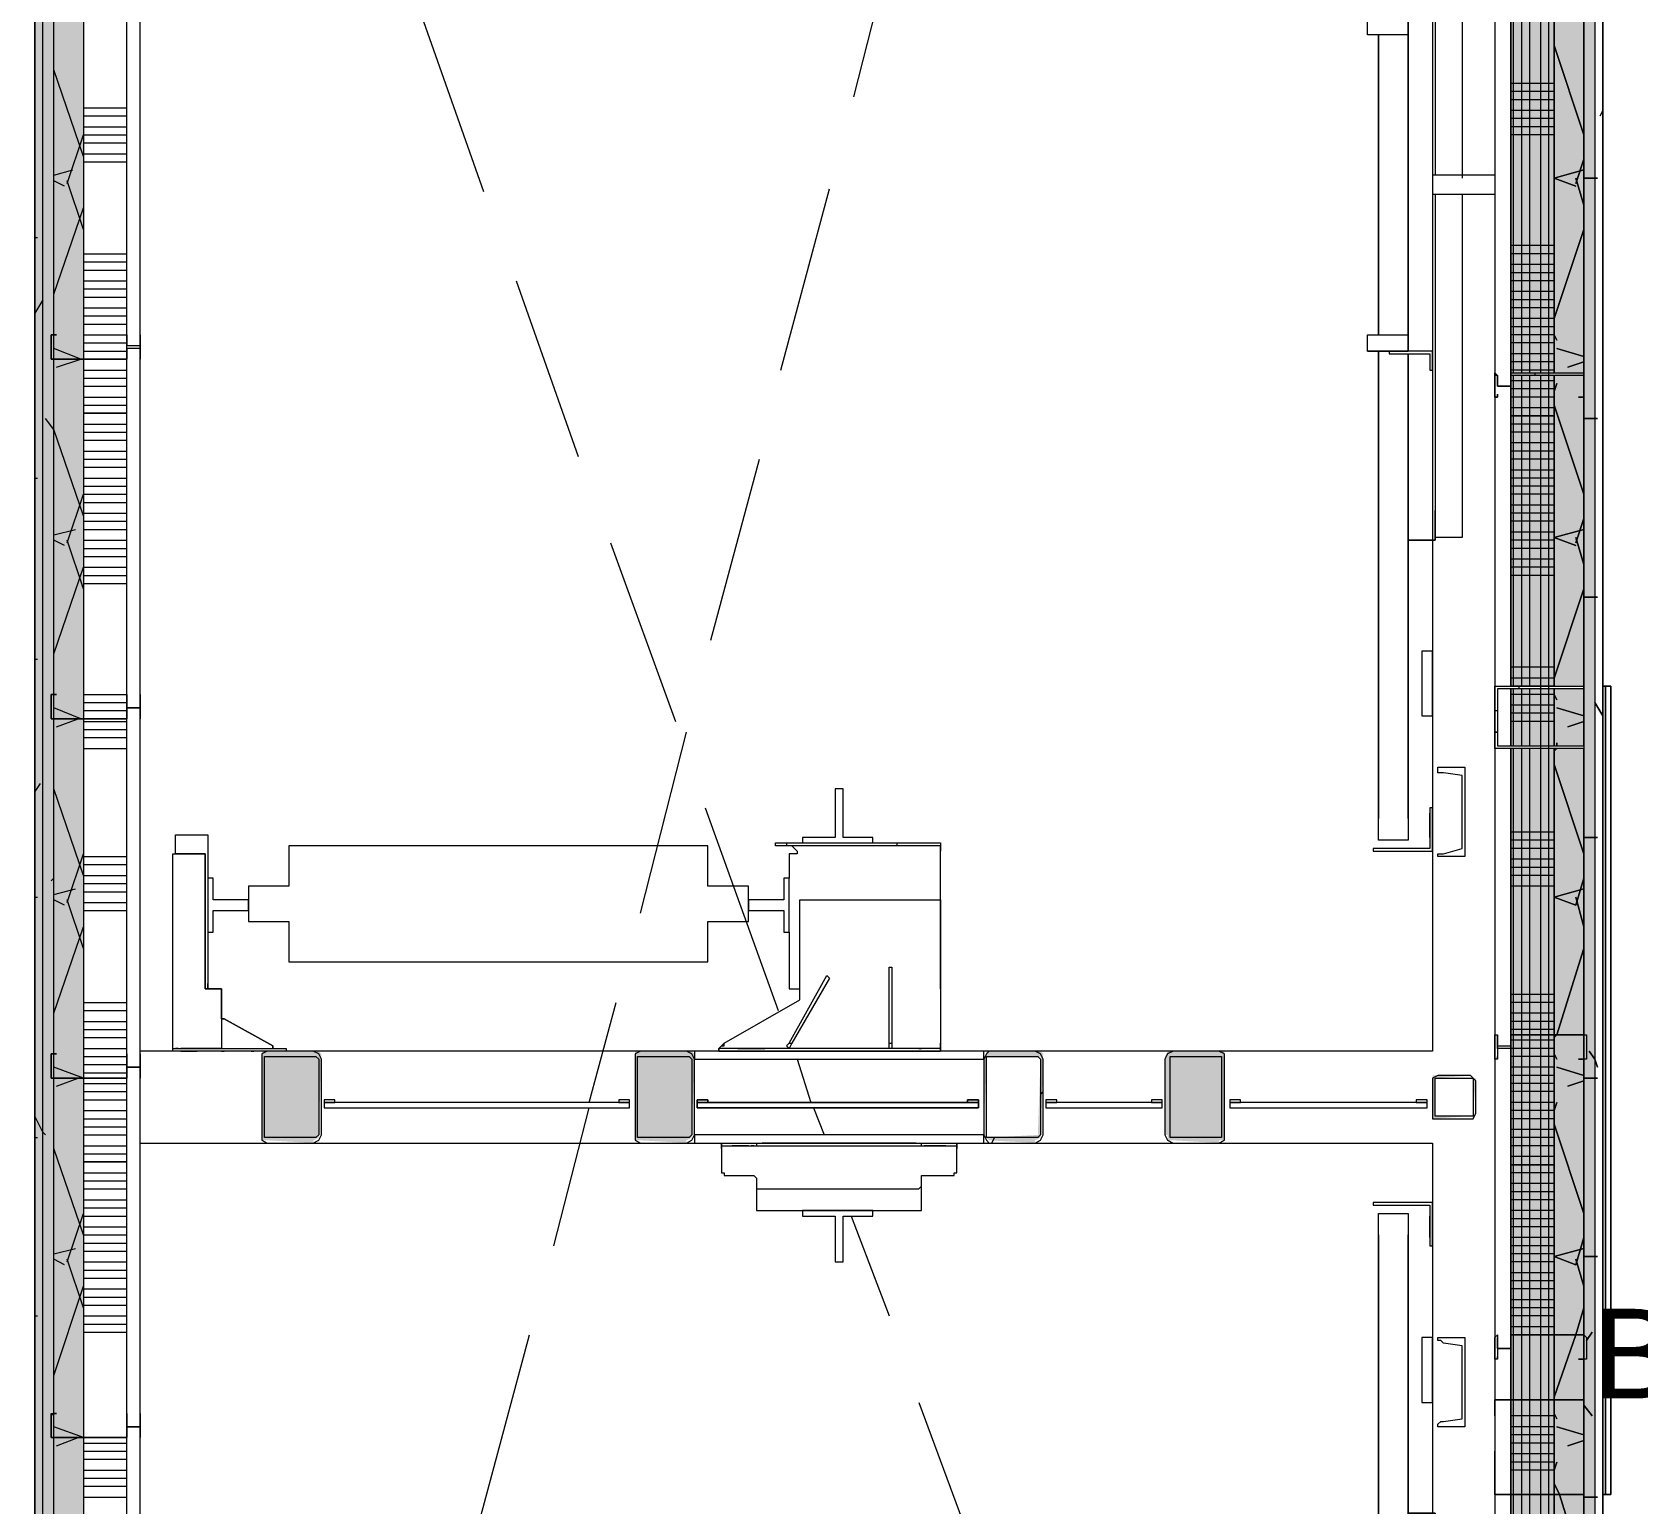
# Model space of a CAD drawing. Header units: metres. Extents: x -2 to 207, y -8 to 52.
# Drawn here: x 23.279 to 26, y 25.941 to 28.436 of the extents above; entities that cross this region are included whole.
import ezdxf

# ---------------------------------------------------------------- set-up
doc = ezdxf.new("R2010")
doc.units = ezdxf.units.M
doc.layers.add('PDF_Geometry', color=7, linetype='Continuous', lineweight=0, true_color=0xaaaaaa)
doc.layers.add('PDF_Solid Fills', color=7, linetype='Continuous', lineweight=0, true_color=0xffffff)
doc.layers.add('PDF_Text', color=7, linetype='Continuous', lineweight=0)
doc.styles.add('PDF Helvetica', font='')
doc.styles.get('PDF Helvetica').set_extended_font_data('Helvetica')

msp = doc.modelspace()

# ---------------------------------------------------------------- hatches: boundary and pattern name
at = {"layer": 'PDF_Solid Fills', "lineweight": 0, "transparency": 33554559}
for points in [[(25.9134, 30.0349), (25.9089, 29.9295), (25.9089, 23.5152), (25.9272, 23.5152), (25.9272, 32.2249), (25.9089, 32.2249), (25.9089, 30.0349)], [(25.9134, 30.0349), (25.9089, 29.9295), (25.9089, 23.5152), (25.9272, 23.5152), (25.9272, 32.2249), (25.9089, 32.2249), (25.9089, 30.0349)], [(23.7692, 26.7039), (23.7646, 26.7085), (23.6684, 26.7085), (23.6684, 26.5574), (23.6775, 26.5574), (23.7554, 26.5528), (23.7554, 26.5574), (23.7646, 26.5619)], [(24.4014, 26.7039), (24.3969, 26.7085), (24.3007, 26.7085), (24.3007, 26.5574), (24.3098, 26.5574), (24.3878, 26.5528), (24.3878, 26.5574), (24.3969, 26.5619)], [(25.2995, 26.5574), (25.2995, 26.7085), (25.2033, 26.7085), (25.1987, 26.6994), (25.1987, 26.5665), (25.2033, 26.5665), (25.2033, 26.5574), (25.2125, 26.5574), (25.2903, 26.5528), (25.2903, 26.5574)]]:
    msp.add_hatch(color=256, dxfattribs=at).paths.add_polyline_path(points)
h = msp.add_hatch(color=256, dxfattribs=at)
h.paths.add_polyline_path([(25.8585, 32.0783), (25.9088, 32.0783), (25.9088, 32.1745), (25.8585, 32.1745)])
h.paths.add_polyline_path([(25.8585, 27.3271), (25.9088, 27.3271), (25.9088, 29.9295), (25.8585, 29.9295)])
h.paths.add_polyline_path([(25.8585, 27.2263), (25.9088, 27.2263), (25.9088, 27.3225), (25.8585, 27.3225)])
h.paths.add_polyline_path([(25.9088, 27.2217), (25.8585, 27.2217), (25.8585, 23.5288), (25.9088, 23.5288)])
h.paths.add_polyline_path([(25.8585, 29.9341), (25.9088, 29.9341), (25.9088, 32.0737), (25.8585, 32.0737)])
h = msp.add_hatch(color=256, dxfattribs=at)
h.paths.add_polyline_path([(25.8585, 29.9341), (25.9088, 29.9341), (25.9088, 32.1745), (25.8585, 32.1745)])
h.paths.add_polyline_path([(25.9088, 27.2217), (25.8585, 27.2217), (25.8585, 23.5288), (25.9088, 23.5288)])
h.paths.add_polyline_path([(25.8585, 27.2263), (25.9088, 27.2263), (25.9088, 27.3225), (25.8585, 27.3225)])
h.paths.add_polyline_path([(25.8585, 27.3271), (25.9088, 27.3271), (25.9088, 29.9295), (25.8585, 29.9295)])
h = msp.add_hatch(color=256, dxfattribs=at)
h.paths.add_polyline_path([(25.7851, 29.9341), (25.8584, 29.9341), (25.8584, 32.1012), (25.7851, 32.1012)])
h.paths.add_polyline_path([(25.8584, 27.2217), (25.7851, 27.2217), (25.7851, 23.5792), (25.8584, 23.5792)])
h.paths.add_polyline_path([(25.7851, 27.2263), (25.8584, 27.2263), (25.8584, 27.3225), (25.7851, 27.3225)])
h.paths.add_polyline_path([(25.7851, 27.3271), (25.8584, 27.3271), (25.8584, 29.9295), (25.7851, 29.9295)])
h = msp.add_hatch(color=256, dxfattribs=at)
h.paths.add_polyline_path([(25.7851, 29.9341), (25.8584, 29.9341), (25.8584, 32.1012), (25.7851, 32.1012)])
h.paths.add_polyline_path([(25.8584, 27.2217), (25.7851, 27.2217), (25.7851, 23.5792), (25.8584, 23.5792)])
h.paths.add_polyline_path([(25.7851, 27.2263), (25.8584, 27.2263), (25.8584, 27.3225), (25.7851, 27.3225)])
h.paths.add_polyline_path([(25.7851, 27.3271), (25.8584, 27.3271), (25.8584, 29.9295), (25.7851, 29.9295)])
h = msp.add_hatch(color=256, dxfattribs=at)
h.paths.add_polyline_path([(23.3156, 24.2253), (23.366, 24.2253), (23.366, 29.2606), (23.3156, 29.2606)])
h.paths.add_polyline_path([(23.366, 24.2207), (23.3156, 24.2207), (23.3156, 23.5793), (23.366, 23.5793)])
h = msp.add_hatch(color=256, dxfattribs=at)
h.paths.add_polyline_path([(23.2973, 25.6043), (23.3156, 25.6043), (23.3156, 29.2102), (23.2973, 29.2102)])
h.paths.add_polyline_path([(23.311, 25.4807), (23.2973, 25.4807), (23.2973, 23.6526), (23.3156, 23.6526), (23.3156, 25.4577), (23.311, 25.4577)])
h = msp.add_hatch(color=256, dxfattribs=at)
h.paths.add_polyline_path([(23.2973, 25.6227), (23.2973, 29.1918), (23.2836, 29.1918), (23.2836, 25.6227)])
h.paths.add_polyline_path([(23.2973, 25.4807), (23.2836, 25.4807), (23.2836, 23.6526), (23.2973, 23.6526)])
h = msp.add_hatch(color=256, dxfattribs=at)
h.paths.add_polyline_path([(24.8963, 26.6994), (24.8917, 26.6994), (24.8917, 26.5665)])
h.paths.add_polyline_path([(24.9925, 26.7039), (24.988, 26.7085), (24.8963, 26.7085), (24.8963, 26.6994), (24.988, 26.6994), (24.9834, 26.5665), (24.8963, 26.5619), (24.9009, 26.5574), (24.9788, 26.5528), (24.9788, 26.5574), (24.988, 26.5619)])
h = msp.add_hatch(color=256, dxfattribs=at)
h.paths.add_polyline_path([(25.6569, 26.6627), (25.721, 26.6673), (25.6523, 26.6673), (25.6523, 26.594), (25.6526, 26.594), (25.721, 26.5986), (25.6569, 26.5986)])
h.paths.add_polyline_path([(25.721, 26.5986), (25.7256, 26.6627), (25.721, 26.6627)])

# ---------------------------------------------------------------- linework, layer by layer
at = {"layer": 'PDF_Geometry', "lineweight": 0}
for points in [[(22.2939, 23.5288), (22.2939, 23.4968), (23.2836, 23.4968), (25.7577, 23.4968), (25.941, 23.4968), (25.941, 32.0737), (25.941, 32.257), (22.468, 32.257), (22.468, 32.0737), (22.468, 29.3568), (22.468, 29.1781), (23.2836, 29.1781), (23.2836, 25.6364), (22.4725, 25.6364), (22.2939, 25.6364), (22.2939, 23.68), (22.2939, 23.6205), (22.2939, 23.5334)], [(25.941, 32.2387), (25.941, 32.257), (25.8676, 32.257), (25.941, 32.257), (25.941, 32.2661), (25.941, 32.257), (25.941, 32.2387), (25.941, 32.0737), (25.941, 23.4968)], [(23.2973, 25.6227), (23.2973, 29.1918), (23.2836, 29.1918), (22.4817, 29.1918), (22.4817, 29.2102), (22.4817, 29.3568), (22.4817, 32.0737), (22.4817, 32.2249), (22.4817, 32.2387), (25.9272, 32.2387), (25.9272, 32.2249), (25.9272, 32.0737), (25.9272, 23.5152)], [(22.6512, 32.2249), (23.2698, 32.2249), (23.8792, 32.2249), (24.4885, 32.2249), (25.0979, 32.2249), (25.7073, 32.2249), (25.9089, 32.2249), (25.9089, 32.1745), (25.9089, 32.0737), (25.9089, 31.1528), (25.9089, 30.5435), (25.9089, 30.0349), (25.9089, 29.9341), (25.9089, 30.0349), (25.9089, 30.5435), (25.9089, 31.1528), (25.9089, 32.2249), (25.9272, 32.2249), (25.9272, 23.5152)], [(22.6512, 29.3614), (22.6512, 32.0737), (25.7577, 32.0737), (25.7577, 26.0305)], [(25.7851, 27.3271), (25.7851, 28.5688), (25.7851, 28.6695), (25.7851, 28.8711), (25.7851, 29.9341), (25.7851, 30.0349), (25.7851, 31.3819), (25.7851, 31.4827), (25.7851, 32.0737), (25.7577, 32.0737), (25.7577, 26.0305)], [(25.8585, 29.9295), (25.8585, 29.4439), (25.8585, 28.8711), (25.8585, 28.8345), (25.8585, 28.6695), (25.8585, 28.5688), (25.8585, 27.8585)], [(25.9089, 27.2996), (25.9089, 28.5688), (25.9089, 28.6695), (25.9089, 28.8711), (25.9089, 29.9295)], [(23.4393, 23.68), (23.4393, 29.3338), (23.366, 29.3338), (23.311, 29.3338), (23.2836, 29.3338), (22.6238, 29.3338), (22.6238, 29.3568), (22.6512, 29.3568)], [(23.4623, 23.68), (23.4623, 29.2835)], [(25.5607, 28.7749), (25.5607, 28.4588), (25.5607, 29.2835), (25.611, 29.2835), (25.611, 28.4588), (25.611, 27.8952), (25.611, 28.4588), (25.611, 28.7749), (25.6569, 28.7749), (25.6569, 28.1931)], [(23.3156, 25.6043), (23.3156, 26.0534), (23.3156, 26.6627), (23.3156, 27.2721), (23.3156, 27.8815), (23.3156, 28.4908), (23.3156, 29.1002), (23.3156, 29.2102), (23.3156, 29.2606), (23.366, 29.2606), (23.366, 23.68)], [(25.7027, 28.6832), (25.7027, 28.1885)], [(24.6718, 28.3259), (24.7497, 28.6328)], [(25.7851, 28.5688), (25.7851, 27.3271), (25.7851, 28.5688)], [(23.9387, 28.4634), (24.0441, 28.1655)], [(25.5607, 28.4313), (25.5607, 27.9227)], [(25.5607, 27.9227), (25.5607, 28.4313)], [(25.7577, 28.1931), (25.6523, 28.1931), (25.6523, 28.1885), (25.6523, 28.1839), (25.6523, 28.1793), (25.6523, 28.1747), (25.6523, 28.1701), (25.6523, 28.1655), (25.6523, 28.161)], [(24.5481, 27.8631), (24.6305, 28.1701)], [(25.5607, 28.1747), (25.5607, 28.1655)], [(25.6523, 28.1885), (25.6523, 28.1839), (25.6523, 28.1793), (25.6523, 28.1747), (25.6523, 28.1701), (25.6523, 28.1655), (25.6523, 28.161), (25.7577, 28.161)], [(25.6569, 28.161), (25.6569, 27.5745), (25.611, 27.5745), (25.6569, 27.5745), (25.6569, 27.6249)], [(25.7027, 28.161), (25.7027, 27.579), (25.6569, 27.579)], [(24.0991, 28.0144), (24.2045, 27.7165)], [(25.5423, 27.8952), (25.611, 27.8952), (25.5423, 27.8952)], [(25.5607, 27.5928), (25.5607, 27.8952), (25.5607, 27.1026)], [(25.611, 27.1026), (25.611, 27.5745), (25.611, 27.8906), (25.611, 27.0659), (25.5607, 27.0659), (25.5607, 27.8952), (25.5607, 27.579)], [(25.8264, 27.8539), (25.8264, 27.8585)], [(25.8585, 27.8539), (25.8585, 27.3271)], [(24.429, 27.405), (24.5114, 27.7119)], [(24.2594, 27.5699), (24.3694, 27.2675)], [(25.6523, 27.3866), (25.6523, 27.2767), (25.6523, 27.3866), (25.6477, 27.3866), (25.634, 27.3866), (25.634, 27.2767), (25.6477, 27.2767), (25.6523, 27.2767)], [(25.6523, 27.3684), (25.6523, 27.3729), (25.6523, 27.3684), (25.6523, 27.3363), (25.6523, 27.3317), (25.6523, 27.3363)], [(25.6523, 27.3179), (25.6523, 27.3225), (25.6523, 27.3179), (25.6523, 27.2859), (25.6523, 27.2813), (25.6523, 27.2859)], [(25.7851, 27.3225), (25.7851, 27.2263)], [(25.7989, 27.3225), (25.7989, 27.3271)], [(25.8585, 27.3225), (25.8585, 27.2263)], [(25.941, 27.3271), (25.9455, 27.3271), (25.9501, 27.3271), (25.9547, 27.3271), (25.9501, 27.3271), (25.9455, 27.3271)], [(25.941, 25.9572), (25.941, 27.3271)], [(25.9455, 27.3271), (25.9455, 25.9572)], [(25.9455, 25.9572), (25.9455, 27.3271)], [(25.9455, 27.3271), (25.9455, 25.9572)], [(25.7577, 27.2859), (25.7623, 27.2859)], [(24.3098, 26.9422), (24.3878, 27.2492)], [(25.9089, 27.2217), (25.9089, 23.5288), (25.8585, 23.5288), (25.7668, 23.5288), (25.7577, 23.5288), (25.1758, 23.5288), (24.5665, 23.5288), (23.957, 23.5288), (23.3477, 23.5288), (23.3156, 23.5288), (23.2973, 23.5288), (23.2836, 23.5288), (22.7383, 23.5288), (22.3535, 23.5288), (22.326, 23.5288), (22.326, 23.5792), (22.326, 23.68), (22.326, 24.2757)], [(25.7851, 24.7155), (25.7851, 25.9572), (25.7851, 26.1175), (25.7851, 27.2217), (25.7851, 26.1175), (25.7851, 25.9572), (25.7851, 24.7155)], [(25.7851, 24.7155), (25.7851, 25.9572), (25.7851, 26.1175), (25.7851, 27.2217)], [(25.8585, 27.2217), (25.8585, 26.7361), (25.8585, 26.2275), (25.8585, 26.1175), (25.8585, 25.9572), (25.8585, 25.247)], [(25.9089, 23.5152), (25.9089, 27.2217), (25.9089, 23.5288)], [(24.4198, 27.1209), (24.5435, 26.7773)], [(23.5172, 26.7131), (23.7096, 26.7131), (23.7096, 26.7085), (23.5172, 26.7085), (23.5172, 26.7131), (23.5172, 27.043), (23.5218, 27.043), (23.5263, 27.043), (23.5309, 27.043), (23.5722, 27.043), (23.5309, 27.043), (23.5263, 27.043), (23.5218, 27.043), (23.5218, 27.0751), (23.563, 27.0751), (23.5676, 27.0751), (23.5722, 27.0751), (23.5767, 27.0751), (23.5767, 26.814), (23.5767, 26.8231)], [(24.7497, 27.0614), (24.8092, 27.0614), (24.8184, 27.0614), (24.8184, 27.0568), (24.7451, 27.0568), (24.5573, 27.0568), (24.5389, 27.0568), (24.5389, 27.0614), (24.5573, 27.0614), (24.7451, 27.0614), (24.8184, 27.0614), (24.8184, 27.0568), (24.8184, 27.0476)], [(24.5573, 27.0614), (24.5573, 27.0568)], [(24.8184, 26.814), (24.8184, 27.0476), (24.8184, 27.0522), (24.8184, 27.0568), (24.8092, 27.0568), (24.7497, 27.0568), (24.6901, 27.0568), (24.626, 27.0568), (24.5665, 27.0568), (24.571, 27.0522), (24.5756, 27.0476), (24.5756, 27.043), (24.571, 27.043), (24.5665, 27.043), (24.5619, 27.043), (24.5619, 27.0018)], [(24.5665, 27.0614), (24.5847, 27.0614)], [(24.7451, 27.0568), (24.7451, 27.0614)], [(24.4427, 26.7131), (24.4473, 26.7177), (24.4519, 26.7223), (24.5801, 26.7956), (24.5801, 26.9652), (24.8184, 26.9652), (24.8184, 26.7223), (24.8184, 26.7177), (24.8184, 26.7131), (24.8184, 26.7085), (24.8184, 26.7131), (24.8184, 26.7177), (24.8184, 26.7223)], [(24.5619, 26.9102), (24.5619, 26.814), (24.5665, 26.814), (24.571, 26.814), (24.5756, 26.814), (24.5801, 26.814)], [(23.5997, 26.7635), (23.5997, 26.814), (23.5997, 26.7131), (23.5585, 26.7131), (23.5355, 26.7131), (23.5309, 26.7131)], [(24.2228, 26.6215), (24.2686, 26.791)], [(25.7623, 26.7315), (25.7623, 26.7361), (25.7623, 26.7315)], [(23.5263, 26.7131), (23.5218, 26.7131)], [(23.5355, 26.7131), (23.5309, 26.7131), (23.5355, 26.7131)], [(23.5355, 26.7085), (23.5309, 26.7085), (23.5355, 26.7085)], [(23.5355, 26.7085), (23.5585, 26.7085)], [(23.6043, 26.7085), (23.5997, 26.7085), (23.6043, 26.7085)], [(23.6547, 26.7085), (23.6501, 26.7085), (23.6547, 26.7085)], [(24.8184, 26.7131), (24.4427, 26.7131), (24.4473, 26.7177), (24.4519, 26.7177), (24.4519, 26.7223)], [(24.4427, 26.7085), (24.4427, 26.7131), (24.4427, 26.7085)], [(24.4427, 26.7085), (24.8184, 26.7085)], [(24.4748, 26.7131), (24.5206, 26.7131)], [(24.5619, 26.7223), (24.5665, 26.7223)], [(24.7314, 26.7223), (24.736, 26.7223)], [(24.7863, 26.7131), (24.7817, 26.7131), (24.7863, 26.7131)], [(24.5756, 26.6948), (24.5985, 26.6215)], [(24.406, 26.6215), (24.406, 26.6261), (24.4244, 26.6261), (24.4244, 26.6215)], [(24.8642, 26.6215), (24.8642, 26.6261), (24.8826, 26.6261), (24.8826, 26.6215)], [(24.988, 26.6353), (24.9925, 26.6399)], [(24.1632, 26.3787), (24.2228, 26.6123)], [(24.6031, 26.6123), (24.6214, 26.5665)], [(24.9054, 26.5528), (24.91, 26.5619)], [(24.4473, 26.5437), (24.4473, 26.5482), (24.4473, 26.5528), (24.4473, 26.5482), (24.4473, 26.5437), (24.4473, 26.507), (24.4473, 26.5024), (24.4519, 26.5024), (24.4519, 26.4978), (24.4977, 26.4978), (24.5022, 26.4978), (24.5068, 26.4932), (24.5068, 26.484), (24.5068, 26.4794), (24.5068, 26.4749), (24.5114, 26.4749), (24.516, 26.4749), (24.7771, 26.4749), (24.7817, 26.4749), (24.7863, 26.4794), (24.7863, 26.484), (24.7863, 26.4932), (24.7863, 26.4978), (24.7909, 26.4978), (24.7955, 26.4978), (24.8368, 26.4978), (24.8414, 26.4978), (24.8414, 26.5024), (24.8459, 26.5024), (24.8459, 26.507), (24.8459, 26.5437), (24.8459, 26.5482), (24.8459, 26.5528), (24.8459, 26.5482), (24.8459, 26.5437)], [(24.4473, 26.5482), (24.4519, 26.5482), (24.4977, 26.5482), (24.5022, 26.5482), (24.5068, 26.5482), (24.5114, 26.5482), (24.516, 26.5482), (24.7771, 26.5482), (24.7817, 26.5482), (24.7863, 26.5482), (24.7909, 26.5482), (24.7955, 26.5482), (24.8368, 26.5482), (24.8414, 26.5482), (24.8459, 26.5482)], [(24.4519, 26.5528), (24.4977, 26.5528)], [(24.4931, 26.5482), (24.4702, 26.5482), (24.4656, 26.5482), (24.4702, 26.5482)], [(24.4977, 26.5482), (24.5022, 26.5482), (24.4977, 26.5482)], [(24.5068, 26.5528), (24.5068, 26.5482)], [(24.7771, 26.5528), (24.516, 26.5528)], [(24.7863, 26.5482), (24.7863, 26.5528)], [(24.823, 26.5482), (24.8276, 26.5482), (24.823, 26.5482), (24.8001, 26.5482), (24.7955, 26.5482), (24.7909, 26.5482), (24.7955, 26.5482), (24.8001, 26.5482)], [(24.7955, 26.5528), (24.8368, 26.5528)], [(24.5068, 26.4932), (24.5068, 26.452), (24.5068, 26.4474), (24.5068, 26.4428), (24.5068, 26.4382), (24.7863, 26.4382), (24.7863, 26.4428), (24.7863, 26.4474), (24.7863, 26.452), (24.7863, 26.4932)], [(24.6672, 26.429), (24.7314, 26.2596)], [(25.5607, 25.9205), (25.5607, 25.6043), (25.5607, 26.4336), (25.611, 26.4336), (25.611, 25.6089), (25.611, 25.9251), (25.6569, 25.9251), (25.6569, 25.3386)], [(25.5607, 26.397), (25.5607, 25.6043), (25.5607, 25.9068)], [(25.6569, 25.8747), (25.6569, 25.9251), (25.611, 25.9251), (25.611, 26.397)], [(24.0395, 25.9205), (24.122, 26.2275)], [(25.6523, 26.2229), (25.6523, 26.1129), (25.6523, 26.2229), (25.6477, 26.2229), (25.634, 26.2229), (25.634, 26.1129), (25.6477, 26.1129), (25.6523, 26.1129)], [(25.6523, 26.2137), (25.6523, 26.2183), (25.6523, 26.2137), (25.6523, 26.1817), (25.6523, 26.1771), (25.6523, 26.1817)], [(25.6523, 26.1633), (25.6523, 26.1679), (25.6523, 26.1633), (25.6523, 26.1359), (25.6523, 26.1313), (25.6523, 26.1359)], [(24.7817, 26.1129), (24.8917, 25.8152)], [(23.4393, 26.0901), (23.4393, 26.0946)], [(23.4623, 26.0901), (23.4623, 26.0946), (23.4623, 26.0901)], [(23.4623, 26.0901), (23.4623, 26.0946), (23.4623, 26.0901)], [(25.7577, 25.9572), (25.7577, 24.7155)], [(25.7577, 25.9572), (25.7577, 24.7155)], [(25.9455, 25.9572), (25.9501, 25.9572), (25.9547, 25.9572), (25.9501, 25.9572), (25.9455, 25.9572), (25.941, 25.9572)]]:
    msp.add_lwpolyline(points, dxfattribs=at)
for points in [[(25.941, 23.4968), (25.941, 32.2387), (25.9272, 32.2387), (25.9272, 23.4968), (25.941, 23.4968), (25.941, 32.257)], [(25.8585, 29.9295), (25.8585, 29.4439), (25.8585, 28.8711), (25.8585, 28.8345), (25.8585, 28.6695), (25.8585, 28.5688), (25.8585, 27.8585), (25.8585, 28.5688), (25.8585, 28.6695), (25.8585, 28.8345), (25.8585, 28.8711), (25.8585, 29.4439)], [(25.9089, 27.2996), (25.9089, 28.5688), (25.9089, 28.6695), (25.9089, 28.8711), (25.9089, 29.9295), (25.9089, 28.8711), (25.9089, 28.6695), (25.9089, 28.5688)], [(25.6523, 29.4072), (25.6523, 26.7085), (23.4623, 26.7085), (23.4623, 29.4072), (25.6523, 29.4072), (25.6523, 26.7085), (23.4623, 26.7085), (23.4623, 29.4072)], [(23.2836, 29.1781), (23.2836, 25.6364)], [(25.611, 28.4313), (25.5423, 28.4313), (25.5423, 28.4542), (25.5423, 28.4588), (25.611, 28.4588), (25.611, 28.4542)], [(25.5607, 28.4313), (25.5607, 28.1747)], [(25.5607, 28.4313), (25.5607, 27.9227), (25.5607, 28.1747), (25.5607, 27.9227), (25.5607, 28.1747)], [(23.4393, 27.9044), (23.4623, 27.9044), (23.4623, 27.8998), (23.4623, 27.8815), (23.4623, 27.9227), (23.4623, 27.9182), (23.4623, 27.9227), (23.4623, 27.8815), (23.4623, 27.8998), (23.4393, 27.8998), (23.4393, 27.8815), (23.3156, 27.8815), (23.311, 27.8815), (23.311, 27.9227), (23.3156, 27.9227), (23.3202, 27.9227), (23.3156, 27.9227), (23.311, 27.9227), (23.311, 27.8815), (23.3156, 27.8815), (23.4393, 27.8815), (23.4393, 27.9227)], [(25.5423, 27.9227), (25.611, 27.9227), (25.611, 27.8952), (25.5423, 27.8952)], [(25.5607, 27.8952), (25.5607, 27.5928)], [(25.579, 27.8952), (25.579, 27.8906), (25.6477, 27.8906), (25.6477, 27.8631), (25.6523, 27.8631), (25.6523, 27.8952)], [(25.7851, 27.8357), (25.7623, 27.8357), (25.7623, 27.8539), (25.7577, 27.8539), (25.7577, 27.8173), (25.7623, 27.8173), (25.7623, 27.8219), (25.7623, 27.8173), (25.7577, 27.8173), (25.7577, 27.8539), (25.7577, 27.8585), (25.7623, 27.8539), (25.7623, 27.8357), (25.7851, 27.8357), (25.7851, 27.8539), (25.7851, 27.8585), (25.9089, 27.8585), (25.9089, 27.8539), (25.9089, 27.8173), (25.8997, 27.8173), (25.9089, 27.8173), (25.9089, 27.8539), (25.7851, 27.8539), (25.7851, 27.8173)], [(25.8585, 27.8539), (25.8585, 27.3271)], [(25.9089, 27.2996), (25.9089, 27.3225), (25.7623, 27.3225), (25.7623, 27.2492), (25.7577, 27.2492), (25.7577, 27.3271), (25.9089, 27.3271)], [(25.7851, 27.3225), (25.7851, 27.2263)], [(25.8585, 27.3225), (25.8585, 27.2263)], [(25.9455, 27.3271), (25.9501, 27.3271), (25.9547, 27.3271), (25.9501, 27.3271), (25.9455, 27.3271), (25.941, 27.3271), (25.941, 25.9572), (25.9455, 25.9572), (25.9501, 25.9572), (25.9547, 25.9572), (25.9501, 25.9572), (25.9455, 25.9572)], [(25.941, 25.9572), (25.941, 27.3271)], [(25.9547, 25.9572), (25.9547, 27.3271)], [(25.9547, 25.9572), (25.9547, 27.3271)], [(23.4393, 27.2904), (23.4623, 27.2904), (23.4623, 27.2721), (23.4623, 27.3133), (23.4623, 27.3087), (23.4623, 27.3133), (23.4623, 27.2721), (23.4623, 27.2904), (23.4393, 27.2904), (23.4393, 27.2721), (23.3156, 27.2721), (23.311, 27.2721), (23.311, 27.3133), (23.3156, 27.3133), (23.3202, 27.3133), (23.3156, 27.3133), (23.311, 27.3133), (23.311, 27.2721), (23.3156, 27.2721), (23.4393, 27.2721), (23.4393, 27.3133)], [(25.7577, 27.2492), (25.7623, 27.2492), (25.7623, 27.2263), (25.9089, 27.2263), (25.9089, 27.2996), (25.9089, 27.2217), (25.7577, 27.2217)], [(25.8585, 27.2217), (25.8585, 26.7361), (25.8585, 26.2275), (25.8585, 26.1175), (25.8585, 25.9572), (25.8585, 25.247), (25.8585, 25.9572), (25.8585, 26.1175), (25.8585, 26.2275), (25.8585, 26.7361)], [(25.6615, 27.0384), (25.6615, 27.043), (25.6661, 27.043), (25.6706, 27.043), (25.7027, 27.0522), (25.7027, 27.1759), (25.6706, 27.1805), (25.6661, 27.1805), (25.6615, 27.1805), (25.6615, 27.1851), (25.6615, 27.1897), (25.7073, 27.1897), (25.7073, 27.0384)], [(24.6535, 27.153), (24.6397, 27.153), (24.6397, 27.0705), (24.5847, 27.0705), (24.5847, 27.0614), (24.7039, 27.0614), (24.7039, 27.0705), (24.6535, 27.0705)], [(25.5515, 27.0476), (25.6523, 27.0476), (25.6523, 27.1209), (25.6477, 27.1209), (25.6477, 27.0522), (25.5515, 27.0522)], [(25.6477, 27.1117), (25.6477, 27.0705)], [(25.6477, 27.1117), (25.6477, 27.0705)], [(25.6523, 27.0705), (25.6523, 27.1117)], [(25.6523, 27.0705), (25.6523, 27.1117)], [(24.4244, 26.988), (24.4244, 27.0568), (23.7142, 27.0568), (23.7142, 26.988), (23.6455, 26.988), (23.6455, 26.9285), (23.7142, 26.9285), (23.7142, 26.8597), (24.4244, 26.8597), (24.4244, 26.9285), (24.4931, 26.9285), (24.4931, 26.988)], [(23.5722, 27.043), (23.5722, 26.814), (23.5997, 26.814), (23.5722, 26.814)], [(23.6455, 26.9652), (23.5859, 26.9652), (23.5859, 27.0018), (23.5767, 27.0018), (23.5767, 26.9102), (23.5859, 26.9102), (23.5859, 26.9468), (23.6455, 26.9468)], [(24.4931, 26.9468), (24.5527, 26.9468), (24.5527, 26.9102), (24.5619, 26.9102), (24.5619, 27.0018), (24.5527, 27.0018), (24.5527, 26.9652), (24.4931, 26.9652)], [(24.5619, 26.7131), (24.5573, 26.7177), (24.5619, 26.7223), (24.626, 26.8368), (24.6305, 26.8323), (24.5665, 26.7223)], [(24.736, 26.7131), (24.7314, 26.7131), (24.7314, 26.7223), (24.7314, 26.8506), (24.736, 26.8506), (24.736, 26.7223)], [(23.6043, 26.7635), (23.5997, 26.7635), (23.6043, 26.7635), (23.6867, 26.7177), (23.6867, 26.7131), (23.6867, 26.7177)], [(25.7851, 26.7131), (25.7623, 26.7131), (25.7623, 26.7177), (25.7623, 26.7315), (25.7623, 26.6948), (25.7623, 26.6994), (25.7623, 26.6948), (25.7577, 26.6948), (25.7577, 26.7361), (25.7623, 26.7361), (25.7623, 26.7177), (25.7851, 26.7177), (25.7851, 26.7361), (25.9089, 26.7361), (25.9134, 26.7361), (25.9134, 26.6948), (25.9089, 26.6948), (25.8997, 26.6948), (25.9089, 26.6948), (25.9089, 26.7361), (25.7851, 26.7361), (25.7851, 26.6948)], [(23.4393, 26.6811), (23.4623, 26.6811), (23.4623, 26.6627), (23.4623, 26.7039), (23.4623, 26.6948), (23.4623, 26.7039), (23.4623, 26.6627), (23.4623, 26.6811), (23.4393, 26.6811), (23.4393, 26.6627), (23.3156, 26.6627), (23.311, 26.6627), (23.311, 26.6994), (23.311, 26.7039), (23.3156, 26.7039), (23.3202, 26.7039), (23.3156, 26.7039), (23.311, 26.7039), (23.311, 26.6994), (23.311, 26.6627), (23.3156, 26.6627), (23.4393, 26.6627), (23.4393, 26.7039)], [(23.7692, 26.6948), (23.7646, 26.7039), (23.7554, 26.7085), (23.6775, 26.7085), (23.6684, 26.7039), (23.6684, 26.6948), (23.6684, 26.5665), (23.6684, 26.5574), (23.6775, 26.5528), (23.7554, 26.5528), (23.7646, 26.5574), (23.7692, 26.5665)], [(23.6775, 26.6994), (23.7554, 26.6994), (23.76, 26.6994), (23.7646, 26.6948), (23.7646, 26.5665), (23.76, 26.5619), (23.7554, 26.5619), (23.6775, 26.5619), (23.673, 26.5619), (23.673, 26.5665), (23.673, 26.6948), (23.673, 26.6994)], [(24.4014, 26.6948), (24.3969, 26.7039), (24.3878, 26.7085), (24.3098, 26.7085), (24.3007, 26.7039), (24.3007, 26.6948), (24.3007, 26.5665), (24.3007, 26.5574), (24.3098, 26.5528), (24.3878, 26.5528), (24.3969, 26.5574), (24.4014, 26.5665)], [(24.3098, 26.6994), (24.3878, 26.6994), (24.3923, 26.6994), (24.3969, 26.6948), (24.3969, 26.5665), (24.3923, 26.5619), (24.3878, 26.5619), (24.3098, 26.5619), (24.3052, 26.5619), (24.3052, 26.5665), (24.3052, 26.6948), (24.3052, 26.6994)], [(24.8917, 26.6948), (24.8917, 26.7085), (24.4014, 26.7085), (24.4014, 26.6948)], [(24.9925, 26.6948), (24.988, 26.7039), (24.9788, 26.7085), (24.9009, 26.7085), (24.8963, 26.7039), (24.8917, 26.6948), (24.8917, 26.5665), (24.8963, 26.5574), (24.9009, 26.5528), (24.9788, 26.5528), (24.988, 26.5574), (24.9925, 26.5665)], [(24.9009, 26.6994), (24.9788, 26.6994), (24.9834, 26.6994), (24.988, 26.6948), (24.988, 26.5665), (24.9834, 26.5619), (24.9788, 26.5619), (24.9009, 26.5619), (24.8963, 26.5619), (24.8963, 26.5665), (24.8963, 26.6948), (24.8963, 26.6994)], [(25.2995, 26.6948), (25.2995, 26.7039), (25.2903, 26.7085), (25.2125, 26.7085), (25.2033, 26.7039), (25.1987, 26.6948), (25.1987, 26.5665), (25.2033, 26.5574), (25.2125, 26.5528), (25.2903, 26.5528), (25.2995, 26.5574), (25.2995, 26.5665)], [(25.2125, 26.6994), (25.2903, 26.6994), (25.2949, 26.6994), (25.2949, 26.6948), (25.2949, 26.5665), (25.2949, 26.5619), (25.2903, 26.5619), (25.2125, 26.5619), (25.2079, 26.5619), (25.2079, 26.5665), (25.2079, 26.6948), (25.2079, 26.6994)], [(25.6523, 26.6032), (25.6523, 26.594), (25.6615, 26.594), (25.7165, 26.594), (25.721, 26.594), (25.7256, 26.6032), (25.7256, 26.6581), (25.721, 26.6627), (25.7165, 26.6673), (25.6615, 26.6673), (25.6523, 26.6627), (25.6523, 26.6581)], [(25.7165, 26.5986), (25.6615, 26.5986), (25.6569, 26.5986), (25.6569, 26.6032), (25.6569, 26.6581), (25.6569, 26.6627), (25.6615, 26.6627), (25.7165, 26.6627), (25.721, 26.6627), (25.721, 26.6581), (25.721, 26.6032), (25.721, 26.5986)], [(23.7921, 26.6261), (23.7738, 26.6261), (23.7738, 26.6215), (23.7921, 26.6215)], [(23.7738, 26.6123), (24.2916, 26.6123), (24.2916, 26.6215), (23.7738, 26.6215)], [(24.2916, 26.6261), (24.2732, 26.6261), (24.2732, 26.6215), (24.2916, 26.6215)], [(24.4244, 26.6261), (24.406, 26.6261), (24.406, 26.6215), (24.4244, 26.6215)], [(24.406, 26.6123), (24.8826, 26.6123), (24.8826, 26.6215), (24.406, 26.6215)], [(24.406, 26.6123), (24.406, 26.6215), (24.8826, 26.6215), (24.8826, 26.6123)], [(24.8826, 26.6261), (24.8642, 26.6261), (24.8642, 26.6215), (24.8826, 26.6215)], [(25.0154, 26.6261), (24.9971, 26.6261), (24.9971, 26.6215), (25.0154, 26.6215)], [(24.9971, 26.6123), (25.1941, 26.6123), (25.1941, 26.6215), (24.9971, 26.6215)], [(25.1941, 26.6261), (25.1758, 26.6261), (25.1758, 26.6215), (25.1941, 26.6215)], [(25.3269, 26.6261), (25.3087, 26.6261), (25.3087, 26.6215), (25.3269, 26.6215)], [(25.3087, 26.6123), (25.6431, 26.6123), (25.6431, 26.6215), (25.3087, 26.6215)], [(25.6431, 26.6261), (25.6248, 26.6261), (25.6248, 26.6215), (25.6431, 26.6215)], [(24.8917, 26.5528), (24.8917, 26.5665), (24.4014, 26.5665), (24.4014, 26.5528)], [(25.6523, 26.5528), (25.6523, 23.8541), (23.4623, 23.8541), (23.4623, 26.5528), (25.6523, 26.5528), (25.6523, 23.8541), (23.4623, 23.8541), (23.4623, 26.5528)], [(25.5515, 26.452), (25.5515, 26.4474), (25.6477, 26.4474), (25.6477, 26.3787), (25.6523, 26.3787), (25.6523, 26.452)], [(24.6397, 26.3512), (24.6535, 26.3512), (24.6535, 26.429), (24.7039, 26.429), (24.7039, 26.4382), (24.5847, 26.4382), (24.5847, 26.429), (24.6397, 26.429)], [(25.6477, 26.429), (25.6477, 26.3924)], [(25.6477, 26.429), (25.6477, 26.3924)], [(25.6523, 26.3924), (25.6523, 26.429)], [(25.6523, 26.3924), (25.6523, 26.429)], [(25.6615, 26.0717), (25.6615, 26.0763), (25.6661, 26.0809), (25.6706, 26.0809), (25.7027, 26.0855), (25.7027, 26.2091), (25.6706, 26.2137), (25.6661, 26.2183), (25.6615, 26.2183), (25.6615, 26.2229), (25.7073, 26.2229), (25.7073, 26.0717)], [(25.7851, 26.2045), (25.7623, 26.2045), (25.7623, 26.2229), (25.7623, 26.1863), (25.7623, 26.1908), (25.7623, 26.1863), (25.7577, 26.1863), (25.7577, 26.2229), (25.7623, 26.2275), (25.7623, 26.2229), (25.7623, 26.2045), (25.7851, 26.2045), (25.7851, 26.2229), (25.7851, 26.2275), (25.9089, 26.2275), (25.9134, 26.2229), (25.9134, 26.1863), (25.9089, 26.1863), (25.8997, 26.1863), (25.9089, 26.1863), (25.9089, 26.2229), (25.9089, 26.2275), (25.7851, 26.2275), (25.7851, 26.2229), (25.7851, 26.1863)], [(25.7577, 26.1175), (25.7577, 26.0901), (25.7577, 26.1175), (25.9089, 26.1175), (25.9089, 26.0396), (25.9089, 26.1175)], [(23.4393, 26.0717), (23.4623, 26.0717), (23.4623, 26.0534), (23.4623, 26.0901), (23.4623, 26.0855), (23.4623, 26.0901), (23.4623, 26.0534), (23.4623, 26.0717), (23.4393, 26.0717), (23.4393, 26.0534), (23.3156, 26.0534), (23.311, 26.0534), (23.311, 26.0901), (23.311, 26.0946), (23.3156, 26.0946), (23.3202, 26.0946), (23.3156, 26.0946), (23.311, 26.0901), (23.311, 26.0534), (23.3156, 26.0534), (23.4393, 26.0534), (23.4393, 26.0946)], [(25.9089, 25.9572), (25.9089, 25.9801), (25.9089, 25.9572), (25.7577, 25.9572), (25.7577, 26.0305), (25.7577, 25.9572)]]:
    msp.add_lwpolyline(points, close=True, dxfattribs=at)
at = {"layer": 'PDF_Geometry', "color": 254, "lineweight": 0, "true_color": 0xeaeaea}
for points in [[(25.7897, 27.8585), (25.7897, 28.5688), (25.7897, 28.6695), (25.7897, 28.8345), (25.7897, 28.8711), (25.7897, 29.4439), (25.7897, 29.9341), (25.7897, 30.0349), (25.7897, 31.3819), (25.7897, 31.4827), (25.7897, 31.5789), (25.7897, 32.0737), (25.7897, 32.1012), (25.7897, 32.1745)], [(25.8035, 27.8585), (25.8035, 28.5688), (25.8035, 28.6695), (25.8035, 28.8345), (25.8035, 28.8711), (25.8035, 29.4439), (25.8035, 29.9341), (25.8035, 30.0349), (25.8035, 30.5435), (25.8035, 31.1528), (25.8035, 31.3819), (25.8035, 31.4827), (25.8035, 31.5789), (25.8035, 32.0737), (25.8035, 32.1012), (25.8035, 32.1745)], [(25.8172, 27.8585), (25.8172, 28.5688), (25.8172, 28.6695), (25.8172, 28.8345), (25.8172, 28.8711), (25.8172, 29.4439), (25.8172, 29.9341), (25.8172, 30.0349), (25.8172, 30.5435), (25.8172, 31.1528), (25.8172, 31.3819), (25.8172, 31.4827), (25.8172, 31.5789), (25.8172, 32.0737), (25.8172, 32.1012), (25.8172, 32.1745)], [(25.8356, 27.8585), (25.8356, 28.8345), (25.8356, 29.4439), (25.8356, 30.5435), (25.8356, 31.1528), (25.8356, 31.5789), (25.8356, 32.0737), (25.8356, 32.1012), (25.8356, 32.1745)], [(25.8493, 23.5792), (25.8493, 24.6148), (25.8493, 24.7155), (25.8493, 25.9572), (25.8493, 26.1175), (25.8493, 27.2217), (25.8493, 27.3225), (25.8493, 28.5688), (25.8493, 28.6695), (25.8493, 28.8711), (25.8493, 29.9295)], [(25.8585, 28.3488), (25.7851, 28.3488)], [(25.8585, 28.3351), (25.7851, 28.3351)], [(23.366, 28.3076), (23.4393, 28.3076)], [(25.8585, 28.3213), (25.7851, 28.3213)], [(25.8585, 28.303), (25.7851, 28.303)], [(23.366, 28.2939), (23.4393, 28.2939)], [(23.366, 28.2755), (23.4393, 28.2755)], [(25.8585, 28.2893), (25.7851, 28.2893)], [(25.8585, 28.2755), (25.7851, 28.2755)], [(23.366, 28.2617), (23.4393, 28.2617)], [(23.366, 28.248), (23.4393, 28.248)], [(25.8585, 28.2617), (25.7851, 28.2617)], [(23.366, 28.2297), (23.4393, 28.2297)], [(23.366, 28.2159), (23.4393, 28.2159)], [(23.2836, 28.0876), (23.2881, 28.0876)], [(23.366, 28.0602), (23.4393, 28.0602)], [(25.8585, 28.0739), (25.7851, 28.0739)], [(25.8585, 28.0602), (25.7851, 28.0602)], [(23.366, 28.0464), (23.4393, 28.0464)], [(23.366, 28.0326), (23.4393, 28.0326)], [(25.8585, 28.0418), (25.7851, 28.0418)], [(23.366, 28.0144), (23.4393, 28.0144)], [(25.8585, 28.0281), (25.7851, 28.0281)], [(25.8585, 28.0144), (25.7851, 28.0144)], [(23.2973, 27.9823), (23.2836, 27.9593)], [(23.366, 28.0006), (23.4393, 28.0006)], [(23.366, 27.9868), (23.4393, 27.9868)], [(25.8585, 27.996), (25.7851, 27.996)], [(25.8585, 27.9823), (25.7851, 27.9823)], [(23.366, 27.9685), (23.4393, 27.9685)], [(23.366, 27.9548), (23.4393, 27.9548)], [(25.8585, 27.9685), (25.7851, 27.9685)], [(25.8585, 27.9502), (25.7851, 27.9502)], [(23.366, 27.941), (23.4393, 27.941)], [(23.366, 27.9227), (23.4393, 27.9227)], [(25.8585, 27.9364), (25.7851, 27.9364)], [(25.8585, 27.9227), (25.7851, 27.9227)], [(23.366, 27.909), (23.4393, 27.909)], [(23.366, 27.8952), (23.4393, 27.8952)], [(25.8585, 27.909), (25.7851, 27.909)], [(23.366, 27.8815), (23.4393, 27.8815)], [(25.8585, 27.8906), (25.7851, 27.8906)], [(25.8585, 27.8769), (25.7851, 27.8769)], [(23.366, 27.8631), (23.4393, 27.8631)], [(23.366, 27.8494), (23.4393, 27.8494)], [(25.8585, 27.8631), (25.7851, 27.8631)], [(25.8585, 27.8448), (25.7851, 27.8448)], [(25.7897, 27.3271), (25.7897, 27.8539)], [(25.8035, 27.3271), (25.8035, 27.8539)], [(25.8172, 27.3271), (25.8172, 27.8539)], [(25.8356, 23.5792), (25.8356, 24.0237), (25.8356, 25.247), (25.8356, 26.2275), (25.8356, 26.7361), (25.8356, 27.8539)], [(23.366, 27.8357), (23.4393, 27.8357)], [(23.366, 27.8173), (23.4393, 27.8173)], [(25.8585, 27.8311), (25.7851, 27.8311)], [(25.8585, 27.8173), (25.7851, 27.8173)], [(23.366, 27.8036), (23.4393, 27.8036)], [(25.8585, 27.799), (25.7851, 27.799)], [(23.3156, 27.7623), (23.3018, 27.7807)], [(23.366, 27.7715), (23.4393, 27.7715)], [(23.366, 27.7577), (23.4393, 27.7577)], [(25.8585, 27.7715), (25.7851, 27.7715)], [(25.8585, 27.7577), (25.7851, 27.7577)], [(23.366, 27.7441), (23.4393, 27.7441)], [(25.8585, 27.7395), (25.7851, 27.7395)], [(23.366, 27.7257), (23.4393, 27.7257)], [(23.366, 27.7119), (23.4393, 27.7119)], [(25.8585, 27.7257), (25.7851, 27.7257)], [(25.8585, 27.7119), (25.7851, 27.7119)], [(23.2836, 27.6799), (23.2881, 27.6799)], [(23.366, 27.6982), (23.4393, 27.6982)], [(23.366, 27.6799), (23.4393, 27.6799)], [(25.8585, 27.6936), (25.7851, 27.6936)], [(25.8585, 27.6799), (25.7851, 27.6799)], [(23.366, 27.6661), (23.4393, 27.6661)], [(23.366, 27.6524), (23.4393, 27.6524)], [(25.8585, 27.6661), (25.7851, 27.6661)], [(25.8585, 27.6524), (25.7851, 27.6524)], [(23.366, 27.6387), (23.4393, 27.6387)], [(25.8585, 27.6341), (25.7851, 27.6341)], [(23.366, 27.6203), (23.4393, 27.6203)], [(23.366, 27.6066), (23.4393, 27.6066)], [(25.8585, 27.6203), (25.7851, 27.6203)], [(25.8585, 27.6066), (25.7851, 27.6066)], [(23.366, 27.5928), (23.4393, 27.5928)], [(23.366, 27.5745), (23.4393, 27.5745)], [(25.8585, 27.5882), (25.7851, 27.5882)], [(25.8585, 27.5745), (25.7851, 27.5745)], [(23.366, 27.5608), (23.4393, 27.5608)], [(23.366, 27.547), (23.4393, 27.547)], [(25.8585, 27.5608), (25.7851, 27.5608)], [(25.8585, 27.5424), (25.7851, 27.5424)], [(23.366, 27.5287), (23.4393, 27.5287)], [(23.366, 27.515), (23.4393, 27.515)], [(25.8585, 27.5287), (25.7851, 27.5287)], [(25.8585, 27.515), (25.7851, 27.515)], [(23.366, 27.5012), (23.4393, 27.5012)], [(23.2836, 27.3729), (23.2881, 27.3729)], [(25.8585, 27.3592), (25.7851, 27.3592)], [(25.8585, 27.3408), (25.7851, 27.3408)], [(25.8585, 27.3271), (25.7851, 27.3271)], [(25.7897, 27.2263), (25.7897, 27.3225)], [(25.8035, 27.2263), (25.8035, 27.3225)], [(25.8172, 27.2263), (25.8172, 27.3225)], [(23.366, 27.3133), (23.4393, 27.3133)], [(23.366, 27.2996), (23.4393, 27.2996)], [(25.8585, 27.3133), (25.7851, 27.3133)], [(25.8585, 27.295), (25.7851, 27.295)], [(23.366, 27.2859), (23.4393, 27.2859)], [(25.8585, 27.2813), (25.7851, 27.2813)], [(23.366, 27.2675), (23.4393, 27.2675)], [(23.366, 27.2538), (23.4393, 27.2538)], [(25.8585, 27.2675), (25.7851, 27.2675)], [(23.366, 27.2401), (23.4393, 27.2401)], [(23.366, 27.2217), (23.4393, 27.2217)], [(25.7897, 25.247), (25.7897, 25.9572), (25.7897, 26.1175), (25.7897, 26.2275), (25.7897, 26.7361), (25.7897, 27.2217)], [(25.8035, 25.247), (25.8035, 25.9572), (25.8035, 26.1175), (25.8035, 26.2275), (25.8035, 26.7361), (25.8035, 27.2217)], [(25.8172, 25.247), (25.8172, 25.9572), (25.8172, 26.1175), (25.8172, 26.2275), (25.8172, 26.7361), (25.8172, 27.2217)], [(23.2927, 27.1621), (23.2836, 27.1484)], [(25.8585, 27.0797), (25.7851, 27.0797)], [(25.8585, 27.0659), (25.7851, 27.0659)], [(25.8585, 27.0522), (25.7851, 27.0522)], [(23.366, 27.0384), (23.4393, 27.0384)], [(23.366, 27.0247), (23.4393, 27.0247)], [(25.8585, 27.0338), (25.7851, 27.0338)], [(23.3156, 27.0018), (23.311, 26.9972)], [(23.366, 27.0064), (23.4393, 27.0064)], [(25.8585, 27.0201), (25.7851, 27.0201)], [(25.8585, 27.0064), (25.7851, 27.0064)], [(23.2836, 26.9697), (23.2881, 26.9697)], [(23.366, 26.9926), (23.4393, 26.9926)], [(23.366, 26.9788), (23.4393, 26.9788)], [(25.8585, 26.988), (25.7851, 26.988)], [(23.366, 26.9606), (23.4393, 26.9606)], [(23.366, 26.9468), (23.4393, 26.9468)], [(23.366, 26.791), (23.4393, 26.791)], [(25.8585, 26.8048), (25.7851, 26.8048)], [(25.8585, 26.791), (25.7851, 26.791)], [(23.366, 26.7773), (23.4393, 26.7773)], [(23.366, 26.7589), (23.4393, 26.7589)], [(25.8585, 26.7727), (25.7851, 26.7727)], [(25.8585, 26.7589), (25.7851, 26.7589)], [(23.366, 26.7452), (23.4393, 26.7452)], [(23.366, 26.7315), (23.4393, 26.7315)], [(25.8585, 26.7452), (25.7851, 26.7452)], [(25.8585, 26.7269), (25.7851, 26.7269)], [(23.366, 26.7131), (23.4393, 26.7131)], [(23.366, 26.6994), (23.4393, 26.6994)], [(25.8585, 26.7131), (25.7851, 26.7131)], [(25.8585, 26.6994), (25.7851, 26.6994)], [(23.366, 26.6857), (23.4393, 26.6857)], [(23.366, 26.6719), (23.4393, 26.6719)], [(25.8585, 26.6811), (25.7851, 26.6811)], [(23.366, 26.6536), (23.4393, 26.6536)], [(25.8585, 26.6673), (25.7851, 26.6673)], [(25.8585, 26.6536), (25.7851, 26.6536)], [(23.366, 26.6399), (23.4393, 26.6399)], [(23.366, 26.6261), (23.4393, 26.6261)], [(25.8585, 26.6399), (25.7851, 26.6399)], [(25.8585, 26.6215), (25.7851, 26.6215)], [(23.3018, 26.5665), (23.2973, 26.5711), (23.2836, 26.5986)], [(23.366, 26.6077), (23.4393, 26.6077)], [(23.366, 26.594), (23.4393, 26.594)], [(25.8585, 26.6077), (25.7851, 26.6077)], [(25.8585, 26.594), (25.7851, 26.594)], [(23.2836, 26.5619), (23.2881, 26.5619)], [(23.366, 26.5803), (23.4393, 26.5803)], [(23.366, 26.5665), (23.4393, 26.5665)], [(25.8585, 26.5757), (25.7851, 26.5757)], [(25.8585, 26.5619), (25.7851, 26.5619)], [(23.366, 26.5482), (23.4393, 26.5482)], [(23.366, 26.5345), (23.4393, 26.5345)], [(25.8585, 26.5482), (25.7851, 26.5482)], [(25.8585, 26.5299), (25.7851, 26.5299)], [(23.366, 26.5024), (23.4393, 26.5024)], [(23.366, 26.4886), (23.4393, 26.4886)], [(25.8585, 26.5024), (25.7851, 26.5024)], [(25.8585, 26.484), (25.7851, 26.484)], [(23.366, 26.4749), (23.4393, 26.4749)], [(23.366, 26.4566), (23.4393, 26.4566)], [(25.8585, 26.4703), (25.7851, 26.4703)], [(25.8585, 26.4566), (25.7851, 26.4566)], [(23.366, 26.4428), (23.4393, 26.4428)], [(23.366, 26.429), (23.4393, 26.429)], [(25.8585, 26.4382), (25.7851, 26.4382)], [(25.8585, 26.4245), (25.7851, 26.4245)], [(23.366, 26.4108), (23.4393, 26.4108)], [(23.366, 26.397), (23.4393, 26.397)], [(25.8585, 26.4108), (25.7851, 26.4108)], [(23.366, 26.3832), (23.4393, 26.3832)], [(25.8585, 26.3924), (25.7851, 26.3924)], [(25.8585, 26.3787), (25.7851, 26.3787)], [(23.366, 26.3695), (23.4393, 26.3695)], [(23.366, 26.3512), (23.4393, 26.3512)], [(25.8585, 26.365), (25.7851, 26.365)], [(25.8585, 26.3512), (25.7851, 26.3512)], [(23.366, 26.3374), (23.4393, 26.3374)], [(23.366, 26.3237), (23.4393, 26.3237)], [(25.8585, 26.3328), (25.7851, 26.3328)], [(25.8585, 26.3191), (25.7851, 26.3191)], [(23.366, 26.3054), (23.4393, 26.3054)], [(23.366, 26.2916), (23.4393, 26.2916)], [(25.8585, 26.3054), (25.7851, 26.3054)], [(23.366, 26.2779), (23.4393, 26.2779)], [(25.8585, 26.287), (25.7851, 26.287)], [(25.8585, 26.2733), (25.7851, 26.2733)], [(23.2836, 26.2596), (23.2881, 26.2596)], [(23.366, 26.2596), (23.4393, 26.2596)], [(23.366, 26.2458), (23.4393, 26.2458)], [(25.8585, 26.2596), (25.7851, 26.2596)], [(25.8585, 26.2412), (25.7851, 26.2412)], [(23.366, 26.2321), (23.4393, 26.2321)], [(25.8585, 26.0901), (25.7851, 26.0901)], [(25.8585, 26.0717), (25.7851, 26.0717)], [(23.366, 26.0442), (23.4393, 26.0442)], [(25.8585, 26.0579), (25.7851, 26.0579)], [(25.8585, 26.0442), (25.7851, 26.0442)], [(23.366, 26.0305), (23.4393, 26.0305)], [(23.366, 26.0167), (23.4393, 26.0167)], [(25.8585, 26.0259), (25.7851, 26.0259)], [(23.366, 25.9984), (23.4393, 25.9984)], [(25.8585, 26.0121), (25.7851, 26.0121)], [(25.8585, 25.9984), (25.7851, 25.9984)], [(23.366, 25.9847), (23.4393, 25.9847)], [(23.366, 25.9709), (23.4393, 25.9709)], [(23.366, 25.9526), (23.4393, 25.9526)]]:
    msp.add_lwpolyline(points, dxfattribs=at)
at = {"layer": 'PDF_Geometry', "color": 254, "lineweight": 0, "true_color": 0xdddddd}
for points in [[(25.8585, 28.4129), (25.9089, 28.2617)], [(25.9089, 28.2205), (25.8951, 28.1793)], [(25.9089, 28.2022), (25.8585, 28.1885), (25.8951, 28.1747), (25.8585, 28.1885)], [(25.8951, 28.1885), (25.9089, 28.1426)], [(25.9089, 28.1014), (25.8585, 27.9502)], [(25.8585, 27.9227), (25.863, 27.9136)], [(25.863, 27.8998), (25.9089, 27.8861)], [(25.9089, 27.8769), (25.8813, 27.8677)], [(25.863, 27.8403), (25.8585, 27.8265)], [(25.8585, 27.8036), (25.9089, 27.6524)], [(25.9089, 27.6112), (25.8951, 27.5699)], [(25.9089, 27.5928), (25.8585, 27.579), (25.8951, 27.5654), (25.8585, 27.579)], [(25.8951, 27.579), (25.9089, 27.5332)], [(25.9089, 27.492), (25.8585, 27.3408)], [(25.8585, 27.3133), (25.863, 27.3041)], [(25.863, 27.2904), (25.9089, 27.2767)], [(25.9089, 27.2675), (25.8813, 27.2583)], [(25.863, 27.2217), (25.8585, 27.2171)], [(25.863, 27.2309), (25.863, 27.2263)], [(25.8585, 27.1942), (25.9089, 27.043)], [(25.9089, 26.9834), (25.8585, 26.9697), (25.8951, 26.956), (25.9089, 27.0018), (25.8951, 26.956), (25.8585, 26.9697)], [(25.8951, 26.9697), (25.9089, 26.9193)], [(25.9089, 26.8826), (25.863, 26.7361), (25.8585, 26.7315), (25.863, 26.7361)], [(25.8585, 26.7039), (25.863, 26.6948)], [(25.863, 26.6811), (25.9089, 26.6673)], [(25.9089, 26.6581), (25.8813, 26.649)], [(25.863, 26.6215), (25.8585, 26.6077)], [(25.8585, 26.5848), (25.9089, 26.4336)], [(25.9089, 26.3741), (25.8585, 26.3604), (25.8951, 26.3466), (25.9089, 26.3924), (25.8951, 26.3466), (25.8585, 26.3604)], [(25.8951, 26.3558), (25.9089, 26.3099)], [(25.9089, 26.2733), (25.8951, 26.2275), (25.8585, 26.1221), (25.8951, 26.2275)], [(25.8585, 26.0946), (25.863, 26.0855)], [(25.863, 26.0717), (25.9089, 26.0579)], [(25.9089, 26.0488), (25.8813, 26.0396)], [(25.863, 26.0121), (25.8585, 25.9984)], [(25.8585, 25.9755), (25.8676, 25.9572), (25.9089, 25.8243), (25.8676, 25.9572)]]:
    msp.add_lwpolyline(points, close=True, dxfattribs=at)
for points in [[(23.366, 28.2251), (23.3156, 28.3717)], [(23.3385, 28.1793), (23.366, 28.2617)], [(23.3156, 28.1931), (23.3477, 28.2022)], [(23.334, 28.1747), (23.3156, 28.1839)], [(23.366, 28.1014), (23.3385, 28.1839)], [(23.3156, 27.9914), (23.366, 28.138)], [(23.3202, 27.8677), (23.3615, 27.8815), (23.3156, 27.8998)], [(23.366, 27.6157), (23.3156, 27.7623)], [(23.3385, 27.5699), (23.366, 27.6524)], [(23.3156, 27.5836), (23.3523, 27.5928)], [(23.334, 27.5654), (23.3156, 27.5745)], [(23.366, 27.492), (23.3385, 27.5745)], [(23.3156, 27.3821), (23.366, 27.5287)], [(23.366, 27.2721), (23.3615, 27.2721), (23.3156, 27.2904)], [(23.3202, 27.2583), (23.3569, 27.2721)], [(23.366, 27.0064), (23.3156, 27.153)], [(23.3385, 26.9606), (23.366, 27.043)], [(23.3156, 26.9743), (23.3523, 26.9834)], [(23.334, 26.956), (23.3156, 26.9652)], [(23.366, 26.8826), (23.3385, 26.9652)], [(23.3156, 26.7727), (23.366, 26.9193)], [(23.3615, 26.6627), (23.366, 26.6627), (23.3156, 26.6811)], [(23.3202, 26.649), (23.3569, 26.6627)], [(23.366, 26.397), (23.3156, 26.5437)], [(23.3385, 26.3512), (23.366, 26.4336)], [(23.3156, 26.365), (23.3523, 26.3741)], [(23.334, 26.3466), (23.3156, 26.3558)], [(23.366, 26.2733), (23.3385, 26.3558)], [(23.3156, 26.1587), (23.366, 26.3099)], [(23.3202, 26.0396), (23.3569, 26.0534), (23.366, 26.0534), (23.3156, 26.0717)]]:
    msp.add_lwpolyline(points, dxfattribs=at)
at = {"layer": 'PDF_Geometry', "color": 254, "lineweight": 0, "true_color": 0xeaeaea}
for points in [[(25.9364, 28.2939), (25.941, 28.303)], [(25.9318, 28.1885), (25.9272, 28.1885), (25.9089, 28.1885), (25.9272, 28.1885)], [(23.4393, 27.7899), (23.366, 27.7899)], [(25.7851, 27.7853), (25.8585, 27.7853)], [(25.9318, 27.7807), (25.9272, 27.7807), (25.9089, 27.7807), (25.9272, 27.7807)], [(25.9318, 27.4783), (25.9272, 27.4783), (25.9089, 27.4783), (25.9272, 27.4783)], [(25.9272, 27.2996), (25.941, 27.2767)], [(25.9318, 27.0705), (25.9272, 27.0705), (25.9089, 27.0705), (25.9272, 27.0705)], [(25.941, 27.0751), (25.941, 27.0705)], [(25.9272, 26.6948), (25.9318, 26.6811), (25.9272, 26.6948), (25.918, 26.7085)], [(25.9318, 26.6627), (25.9272, 26.6627), (25.9089, 26.6627), (25.9272, 26.6627)], [(23.4393, 26.5207), (23.366, 26.5207)], [(25.7851, 26.5161), (25.8585, 26.5161)], [(25.9318, 26.3604), (25.9272, 26.3604), (25.9089, 26.3604), (25.9272, 26.3604)], [(25.9134, 26.2183), (25.9226, 26.2321)], [(25.9089, 26.1083), (25.9226, 26.0901)], [(25.9318, 25.9526), (25.9272, 25.9526), (25.9089, 25.9526), (25.9272, 25.9526)]]:
    msp.add_lwpolyline(points, close=True, dxfattribs=at)

# ---------------------------------------------------------------- texts
at = {"layer": 'PDF_Text', "lineweight": 0, "insert": (25.9236, 26.1948), "char_height": 0.1519, "attachment_point": 4, "style": 'PDF Helvetica'}
msp.add_mtext('BOD3.76', dxfattribs=at)

doc.saveas('drawing.dxf')
